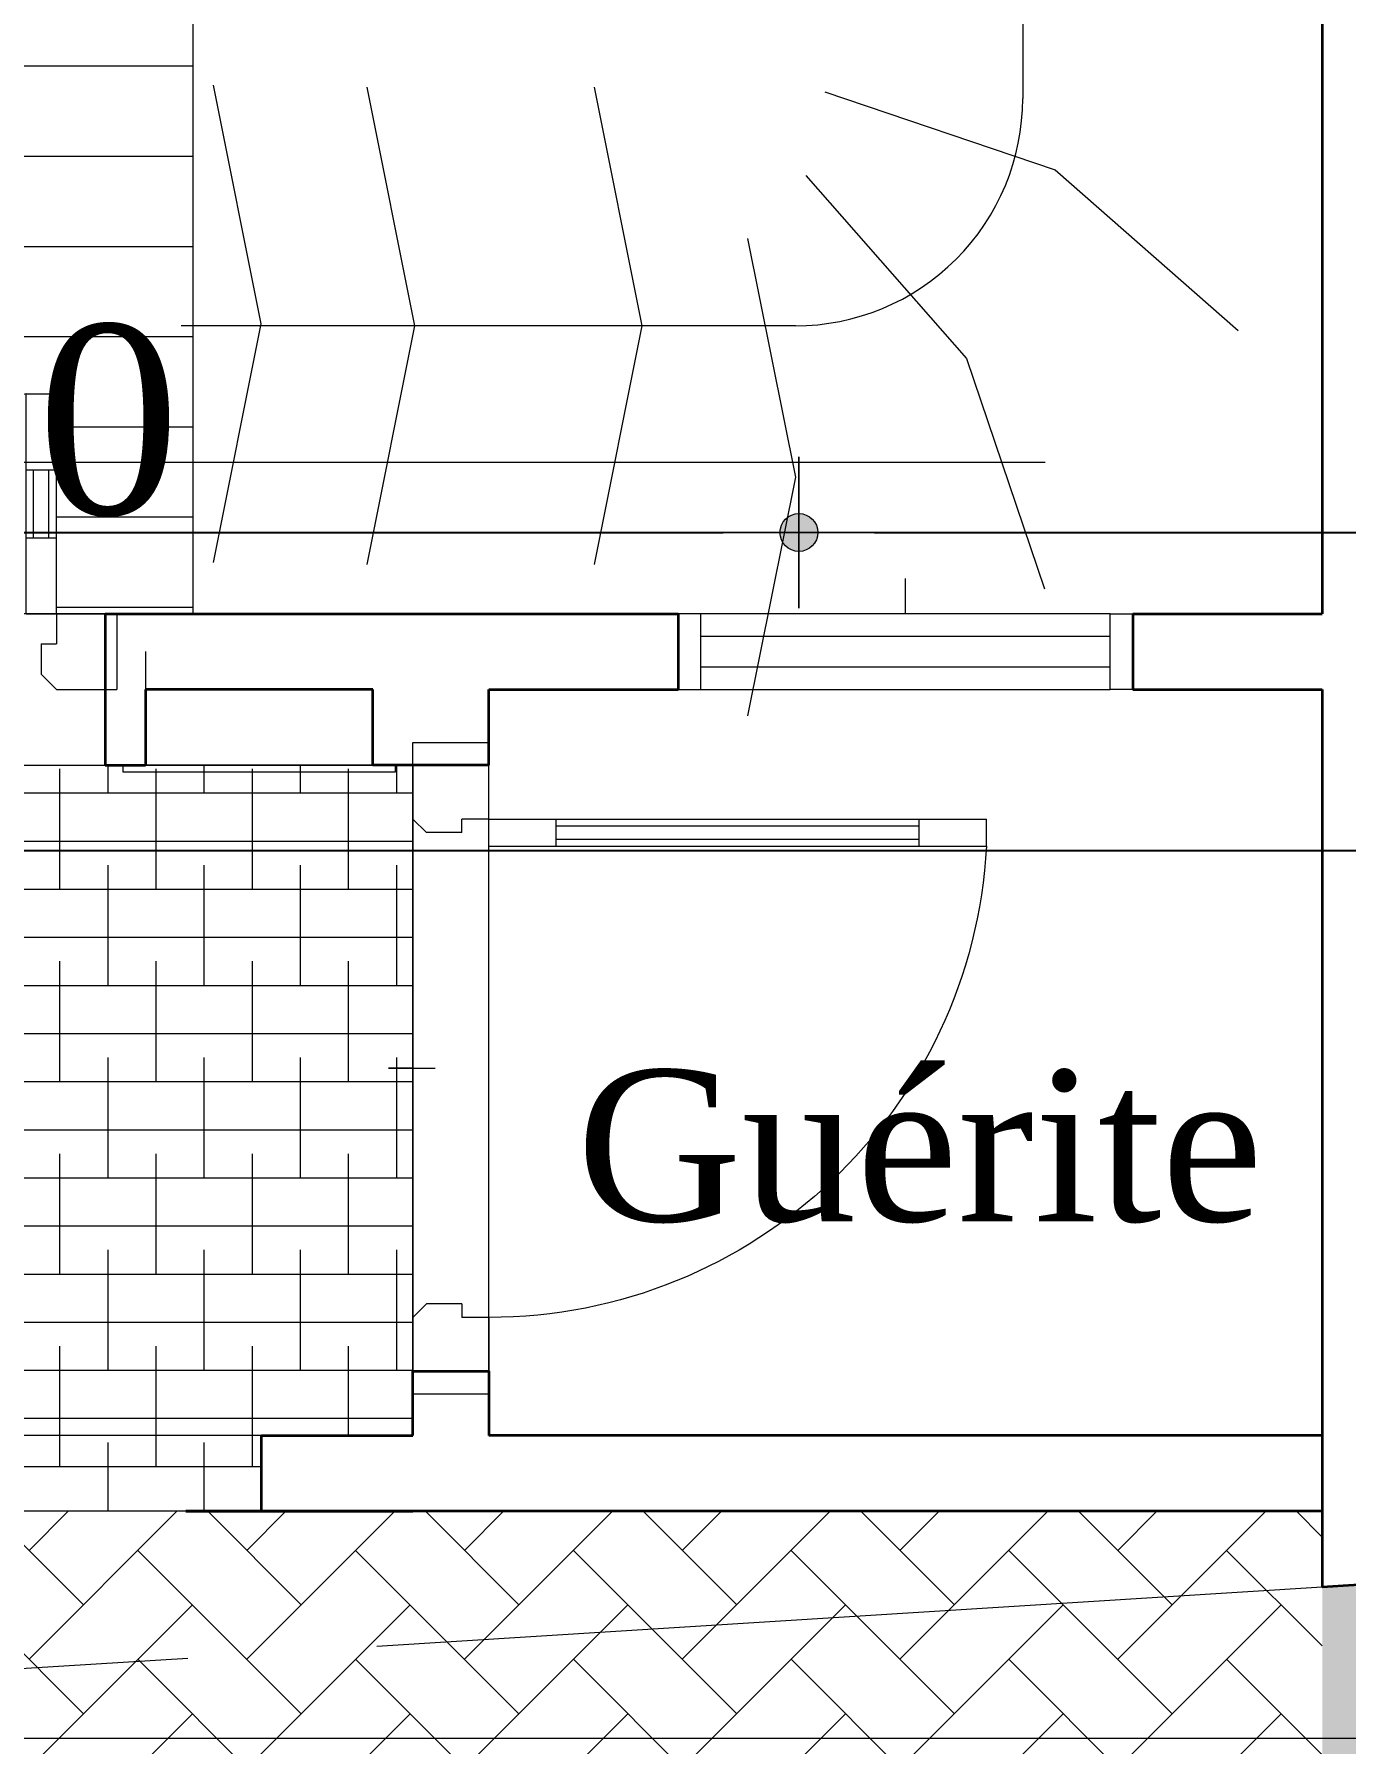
# Model space of a CAD drawing. Header units: metres. Extents: x 0 to 4415, y 1197 to 2590.
# Drawn here: x 1915.603 to 1917.334, y 1309.721 to 1311.978 of the extents above; entities that cross this region are included whole.
import ezdxf

# ---------------------------------------------------------------- set-up
doc = ezdxf.new("R2010")
doc.units = ezdxf.units.M
for name, pattern in [('AXES', [2, 1.25, -0.25, 0.25, -0.25]), ('CACHE2', [4.762499999999999, 3.175, -1.5875]), ('CONTINU', [0])]:
    doc.linetypes.add(name, pattern=pattern)
doc.layers.get('DEFPOINTS').update_dxf_attribs({"lineweight": 5})
doc.layers.add('00-axe', color=7, linetype='AXES', lineweight=5, true_color=0xdb0000)
for name, color, linetype, lineweight in [('00-cote', 7, 'CONTINU', 20), ('00-Menuiserie', 152, 'CONTINU', 5), ('00-texte', 7, 'Continuous', 13), ('caché', 20, 'CACHE2', 13), ('Façade 02', 41, 'Continuous', 35), ('gris', 251, 'Continuous', 9), ('MENUISERIE', 152, 'Continuous', 13), ('vue', 7, 'Continuous', 5)]:
    doc.layers.add(name, color=color, linetype=linetype, lineweight=lineweight)
doc.styles.add('style1', font='romantic.ttf')
doc.styles.add('WALIDcotat', font='times.ttf')
doc.dimstyles.new('walid 100', dxfattribs={"dimscale": 0, "dimtxt": 0.25, "dimasz": 0.1, "dimexe": 1.25, "dimexo": 0.625, "dimgap": 0.02, "dimtad": 1, "dimdec": 0, "dimlfac": 100, "dimrnd": 5, "dimtxsty": 'WALIDcotat', "dimblk": 'COTE', "dimcen": 2.5, "dimse1": 1, "dimse2": 1, "dimclrd": 256, "dimclrt": 256, "dimadec": 0, "dimazin": 0, "dimtfac": 1, "dimtdec": 0, "dimtix": 1, "dimtmove": 2, "dimatfit": 3, "dimldrblk": 'COTE', "dimfxl": 1.25, "dimarcsym": 0})

# ---------------------------------------------------------------- blocks, each defined once
blk = doc.blocks.new('*U50')
at = {"layer": 'gris'}
blk.add_lwpolyline([(-0.03149999999959618, 0.3150000000005093), (0.03150000000027831, 2.273736754432321e-13), (-0.03150000000005093, -0.3150000000002819)], dxfattribs=at)
blk = doc.blocks.new('*U51')
at = {"layer": '00-Menuiserie', "color": 0, "linetype": 'ByBlock', "lineweight": -2, "transparency": 16777216}
for p, rotation in [((1371.136731284196, 1293.800742664518), 90.00000000000004), ((1371.143993986089, 1293.53084743698), 60.00000000000001), ((1371.015336056659, 1293.293479962625), 30.00000000000001)]:
    blk.add_blockref('*U50', p, dxfattribs=dict(at, rotation=rotation))
blk.add_blockref('*U50', (1370.785231284197, 1293.152242664516), dxfattribs=at)
blk = doc.blocks.new('P120 G')
for p, q in [((-1.01999999999996, 0.1000000000000227), (-1.019999999999959, 0.8497662054602362)), ((-0.9799999999999957, 0.8497662054602362), (-1.019999999999959, 0.8497662054602362)), ((-0.9799999999999969, 0.1000000000000227), (-0.9799999999999957, 0.8497662054602362)), ((-0.9799999999999957, 0.7497662054602134), (-1.019999999999959, 0.7497662054602134)), ((-1.00999999999997, 0.2000000000000455), (-1.009999999999968, 0.7497662054602134)), ((-0.9899999999999878, 0.2000000000000455), (-0.9899999999999866, 0.7497662054602134)), ((-0.02000000000000457, 0.1000000000000227), (-0.01999999999989088, 0.3899999999999437)), ((-0.01999999999989088, 0.3899999999999437), (0.02000000000007274, 0.3899999999999437)), ((0.01999999999995905, 0.1000000000000227), (0.02000000000007274, 0.3899999999999437)), ((-0.02000000000000457, 0.289999999999921), (0.02000000000007274, 0.289999999999921)), ((-0.01000000000001366, 0.2000000000000455), (-0.009999999999899978, 0.289999999999921)), ((0.009999999999968145, 0.2000000000000455), (0.01000000000008183, 0.289999999999921)), ((-0.9799999999999969, 0.2000000000000455), (-1.01999999999996, 0.2000000000000455)), ((-0.02000000000000457, 0.2000000000000455), (0.01999999999995905, 0.2000000000000455)), ((-1.100000000000001, 0.1000000000000227), (-1.100000000000001, 0)), ((-0.9799999999999969, 0.1000000000000227), (-1.100000000000001, 0.1000000000000227)), ((-1.01999999999996, 0.1000000000000227), (-1.01999999999996, 0.06000000000005912)), ((-0.1700000000000387, 0.1000000000013479), (-0.3538950042111196, 0.1000000000013479)), ((-0.2700000000000614, 0.1000000000013479), (-0.2700000000000614, 1.325162202192587e-12)), ((-0.2699999999999619, 0.1000000000000227), (-0.2699999999999619, 0.06000000000005912)), ((-0.02000000000000457, 0.1000000000000227), (0.09999999999999998, 0.1000000000000227)), ((0.01999999999995905, 0.1000000000000227), (0.01999999999995905, 0.06000000000005912)), ((0.09999999999999998, 0.1000000000000227), (0.09999999999999998, 0)), ((-0.9999999999999787, 0.06000000000005912), (-1.01999999999996, 0.06000000000005912)), ((-0.9999999999999787, 0.06000000000005912), (-0.9999999999999787, 0.0200000000000955)), ((-2.275957200481571e-14, 0.06000000000005912), (0.01999999999995905, 0.06000000000005912)), ((-2.275957200481571e-14, 0.06000000000005912), (-2.275957200481571e-14, 0.01999999999998181)), ((-1.01999999999996, 0), (-1.100000000000001, 0)), ((-0.9999999999999787, 0.0200000000000955), (-1.01999999999996, 0)), ((-2.275957200481571e-14, 0.01999999999998181), (0.01999999999995905, 0)), ((0.01999999999995905, 0), (0.09999999999999998, 0))]:
    blk.add_line(p, q)
at = {"linetype": 'Continuous'}
blk.add_line((-0.2700000000000614, 0.3991400797164779), (-0.2700000000000614, -0.08192573692626226), dxfattribs=at)
for centre, radius, start, end in [((-1.023946047873644, 0.09709556132483617), 0.7539524876720755, 0.2581326107092984, 86.65847511186355), ((0.0349856859192158, 0.08983992593160295), 0.3051548716975021, 100.3807944312685, 178.0919951665739)]:
    blk.add_arc(centre, radius, start, end)
blk = doc.blocks.new('A$C6EC847CB')
for p, q in [((0.9499999032255118, 0.0999999072266746), (0.0499999032314236, 0.0999999072266746)), ((0.9499999032255118, 0.0699999072278388), (0.0499999032314236, 0.0699999072278388)), ((0.0499999032314236, 0.0299999072196897), (0.9499999032255118, 0.0299999072196897)), ((0.0499999032314236, -9.27791461e-08), (0.9499999032255118, -9.27791461e-08))]:
    blk.add_line(p, q)
for points in [[(0.0499999032314236, -9.27791461e-08), (0.0499999032314236, 0.0999999072266746), (-9.67714868e-08, 0.0999999072266746), (-9.67714868e-08, -9.27791461e-08)], [(0.9499999032255118, -9.27791461e-08), (0.9499999032255118, 0.0999999072266746), (0.9999999032284222, 0.0999999072266746), (0.9999999032284222, -9.27791461e-08)]]:
    blk.add_lwpolyline(points, close=True)
at = {"layer": 'DEFPOINTS'}
blk.add_line((0.4999999032284677, 0.0999999072266746), (0.4999999032284677, 0.1464441502014528), dxfattribs=at)
blk = doc.blocks.new('p80execu')
at = {"layer": '00-Menuiserie'}
for p, q in [((0.1011111111113223, 0), (0.02999999999997272, 0)), ((0.1188888888889323, -0.01777777777772371), (0.1011111111113223, 0)), ((0.741111111111195, -0.01777777777772371), (0.7588888888890324, 0)), ((0.7588888888890324, 0), (0.8299999999999272, 0)), ((0.1188888888889323, -0.06444444444434794), (0.1188888888889323, -0.01777777777772371)), ((0.741111111111195, -0.06444444444434794), (0.741111111111195, -0.01777777777772371)), ((0.1011111111113223, -0.1000000000000227), (0.1011111111113223, -0.06444444444434794)), ((0.1188888888889323, -0.06444444444434794), (0.1011111111113223, -0.06444444444434794)), ((0.741111111111195, -0.06444444444434794), (0.7588888888890324, -0.06444444444434794)), ((0.7588888888890324, -0.1000000000000227), (0.7588888888890324, -0.06444444444434794)), ((0.1366666666667697, -0.1000000000000227), (0.02999999999997272, -0.1000000000000227)), ((0.1011111111113223, -0.1000000000000227), (0.1011111111106402, -0.7568161138457299)), ((0.1366666666667697, -0.1000000000000227), (0.1366666666660876, -0.7568161138457299)), ((0.7588888888890324, -0.1000000000000227), (0.8299999999999272, -0.1000000000000227)), ((0.1366666666667697, -0.1888888888888687), (0.1011111111113223, -0.1888888888888687)), ((0.1099999999999, -0.1888888888888687), (0.1099999999994452, -0.667927224956884)), ((0.1277777777777374, -0.1888888888888687), (0.1277777777772826, -0.667927224956884)), ((0.1366666666660876, -0.667927224956884), (0.1011111111106402, -0.667927224956884)), ((0.1366666666660876, -0.7568161138457299), (0.1011111111106402, -0.7568161138457299))]:
    blk.add_line(p, q, dxfattribs=at)
for points in [[(0.02999999999997272, 0), (0, 0), (0, -0.1000000000000227), (0.02999999999997272, -0.1000000000000227)], [(0.8599999999999, 0), (0.8299999999999272, 0), (0.8299999999999272, -0.1000000000000227), (0.8599999999999, -0.1000000000000227)]]:
    blk.add_lwpolyline(points, close=True, dxfattribs=at)
blk.add_arc((0.1011111111108676, -0.09999999999968168), 0.6577777777782375, 273.0985793398036, 359.9999999999674, dxfattribs=at)
at = {"layer": 'DEFPOINTS'}
for p, q in [((0.42999999999995, 0), (0.42999999999995, 0.03233685487110671)), ((0.42999999999995, 0.03233685487110671), (0.42999999999995, -0.02929319886406812)), ((0.8299999999999272, 0), (0.02999999999997272, 0))]:
    blk.add_line(p, q, dxfattribs=at)
blk = doc.blocks.new('COTE')
at = {"ltscale": 0.05}
h = blk.add_hatch(color=256, dxfattribs=at)
edge = h.paths.add_edge_path()
edge.add_arc((0, 0), 0.25, 0, 360)
for p, q in [((0, -1), (0, 1)), ((1, -6.1257422745431e-17), (-1, 6.1257422745431e-17))]:
    blk.add_line(p, q)
blk.add_circle((0, 0), 0.25)
blk = doc.blocks.new('*D318')
at = {"layer": '00-cote', "lineweight": -2, "ltscale": 0.1, "transparency": 16777216}
blk.add_line((1925.384094656721, 1310.899557330894), (1897.281725829501, 1310.899557419799), dxfattribs=at)
at = {"layer": 'DEFPOINTS', "color": 0, "ltscale": 0.1, "transparency": 16777216}
for p in [(1897.181725834242, 1312.398386642481), (1925.484094661463, 1312.398386552944), (1897.181725829501, 1310.899557420116)]:
    blk.add_point(p, dxfattribs=at)
at = {"layer": '00-cote', "lineweight": -2, "ltscale": 0.1, "transparency": 16777216, "xscale": 0.1, "yscale": 0.1, "zscale": 0.1}
for p, rotation in [((1897.181725829501, 1310.899557420116), 179.9999998187384), ((1925.484094656721, 1310.899557330578), 359.9999998187384)]:
    blk.add_blockref('COTE', p, dxfattribs=dict(at, rotation=rotation))
at = {"layer": '00-cote', "ltscale": 0.1, "transparency": 16777216, "insert": (1911.332910243576, 1311.046720316947), "char_height": 0.25, "attachment_point": 5, "rotation": 359.9999998187384, "style": 'WALIDcotat'}
blk.add_mtext('2830', dxfattribs=at)
blk = doc.blocks.new('*D324')
at = {"layer": '00-cote', "lineweight": -2, "ltscale": 0.1, "transparency": 16777216}
blk.add_line((1914.512341992173, 1311.319805245152), (1916.512341992174, 1311.319805245152), dxfattribs=at)
at = {"layer": 'DEFPOINTS', "color": 0, "ltscale": 0.1, "transparency": 16777216}
for p in [(1914.412341992173, 1314.234046020873), (1916.612341992173, 1314.234046020862), (1916.612341992173, 1311.319805245152)]:
    blk.add_point(p, dxfattribs=at)
at = {"layer": '00-cote', "lineweight": -2, "ltscale": 0.1, "transparency": 16777216, "xscale": 0.1, "yscale": 0.1, "zscale": 0.1, "rotation": 180}
blk.add_blockref('COTE', (1914.412341992173, 1311.319805245152), dxfattribs=at)
at = {"layer": '00-cote', "lineweight": -2, "ltscale": 0.1, "transparency": 16777216, "xscale": 0.1, "yscale": 0.1, "zscale": 0.1}
blk.add_blockref('COTE', (1916.612341992173, 1311.319805245152), dxfattribs=at)
at = {"layer": '00-cote', "ltscale": 0.1, "transparency": 16777216, "insert": (1915.512341992173, 1311.466968186752), "char_height": 0.25, "attachment_point": 5, "style": 'WALIDcotat'}
blk.add_mtext('220', dxfattribs=at)
blk = doc.blocks.new('*D325')
at = {"layer": '00-cote', "lineweight": -2, "ltscale": 0.1, "transparency": 16777216}
blk.add_line((1916.712341992173, 1311.319805245152), (1921.23235650431, 1311.319805245152), dxfattribs=at)
at = {"layer": 'DEFPOINTS', "color": 0, "ltscale": 0.1, "transparency": 16777216}
for p in [(1916.612341992173, 1314.234046020862), (1921.33235650431, 1314.233989701577), (1921.33235650431, 1311.319805245152)]:
    blk.add_point(p, dxfattribs=at)
at = {"layer": '00-cote', "lineweight": -2, "ltscale": 0.1, "transparency": 16777216, "xscale": 0.1, "yscale": 0.1, "zscale": 0.1, "rotation": 180}
blk.add_blockref('COTE', (1916.612341992173, 1311.319805245152), dxfattribs=at)
at = {"layer": '00-cote', "lineweight": -2, "ltscale": 0.1, "transparency": 16777216, "xscale": 0.1, "yscale": 0.1, "zscale": 0.1}
blk.add_blockref('COTE', (1921.33235650431, 1311.319805245152), dxfattribs=at)
at = {"layer": '00-cote', "ltscale": 0.1, "transparency": 16777216, "insert": (1918.972349248242, 1311.467328677019), "char_height": 0.25, "attachment_point": 5, "style": 'WALIDcotat'}
blk.add_mtext('470', dxfattribs=at)

msp = doc.modelspace()

# ---------------------------------------------------------------- hatches: boundary and pattern name
at = {"layer": 'gris'}
h = msp.add_hatch(dxfattribs=at)
h.set_pattern_fill('AR-HBONE', color=256, scale=0.001, angle=-1.272221872585407e-14)
h.set_pattern_definition([(44.99999999999999, (831.6472330621518, 18.24039337280055), (4.940330884061245e-17, 0.1436840979371065), [0.3048, -0.1016]), (135, (831.7190750621517, 18.31223537280061), (4.940330884061245e-17, 0.1436840979371065), [0.3048, -0.1016])])
h.paths.add_polyline_path([(1930.712496006902, 1325.907158475046), (1929.712302923635, 1325.907158475046), (1929.469762188898, 1313.665418017346), (1926.416377016529, 1310.483440287415), (1917.303041842912, 1309.927843336774), (1917.303041842912, 1308.91882759823), (1926.856770930224, 1309.498081051049), (1930.461890280996, 1313.255029107163)])
h = msp.add_hatch(dxfattribs=at)
h.set_pattern_fill('GRATE', color=256, scale=0.15, angle=-1.272221872585407e-14)
h.set_pattern_definition([(360, (545.7909603777348, 18.4403933728006), (2.916190190469635e-17, 0.1190625), []), (90, (545.7909603777348, 18.4403933728006), (-0.47625, 1.458095095234817e-16), [])])
edge = h.paths.add_edge_path()
edge.add_line((1915.812341992173, 1311.992636037317), (1915.79698969109, 1311.992636037317))
edge.add_line((1915.79698969109, 1311.992636037317), (1915.79698969109, 1312.112636037316))
edge.add_line((1915.79698969109, 1312.112636037316), (1914.412341992175, 1312.112636037317))
edge.add_line((1914.412341992175, 1312.112636037317), (1914.412341992178, 1311.212636037317))
edge.add_line((1914.412341992178, 1311.212636037317), (1914.512341992172, 1311.212636037317))
edge.add_line((1914.512341992172, 1311.212636037317), (1914.592341992172, 1311.212636037317))
edge.add_line((1914.592341992172, 1311.212636037317), (1914.592341992172, 1311.962402242777))
edge.add_line((1914.592341992172, 1311.962402242777), (1914.632341992172, 1311.962402242777))
edge.add_arc((1914.588395944299, 1311.209731598641), 0.7539524876720468, 0.2224463662925018, 86.65847511187218, ccw=False)
edge.add_arc((1915.647327678091, 1311.202475963248), 0.3051548716974019, 100.38079443123951, 178.0877277744783, ccw=False)
edge.add_line((1915.592341992172, 1311.502636037317), (1915.632341992172, 1311.502636037317))
edge.add_line((1915.632341992172, 1311.502636037317), (1915.632341992172, 1311.212636037317))
edge.add_line((1915.632341992172, 1311.212636037317), (1915.712341992172, 1311.212636037317))
edge.add_line((1915.712341992172, 1311.212636037317), (1915.812341992173, 1311.212636037317))
edge.add_line((1915.812341992173, 1311.212636037317), (1915.812341992173, 1311.992636037317))
h = msp.add_hatch(dxfattribs=at)
h.set_pattern_fill('ANSI38', color=256, scale=0.02, angle=315)
h.set_pattern_definition([(0, (0.3499999999776264, -136.1889775843215), (2.081668171172169e-17, 0.0635), []), (90, (0.3499999999776264, -136.1889775843215), (-0.06349999999999995, 0.127), [0.15875, -0.09525])])
h.paths.add_polyline_path([(1915.903041842912, 1310.027843336774), (1915.903041842913, 1310.127843336774), (1916.10304184307, 1310.127843336775), (1916.10304184307, 1311.012636037315), (1914.416180831172, 1311.012636037315), (1914.408503153173, 1310.027843336775)])
h = msp.add_hatch(dxfattribs=at)
h.set_pattern_fill('AR-HBONE', color=256, scale=0.001)
h.set_pattern_definition([(45, (-0.0001932272180056316, -134.9111338505897), (1.4210854715202e-17, 0.1436840979371065), [0.3048, -0.1016]), (135, (0.07164877278199437, -134.8392918505897), (1.4210854715202e-17, 0.1436840979371065), [0.3048, -0.1016])])
edge = h.paths.add_edge_path()
edge.add_line((1917.302848615694, 1310.027843336774), (1914.062160321579, 1310.027843336774))
edge.add_line((1914.062160321579, 1310.027843336774), (1914.062160321579, 1308.903633065888))
edge.add_arc((1913.862160321579, 1308.903633065888), 0.2000000000000455, -86.53033925567138, 0, ccw=False)
edge.add_line((1913.87426432133, 1308.703999668908), (1917.514952615446, 1308.924738737991))
edge.add_arc((1917.502848615694, 1309.124372134971), 0.1999999999999327, 180, 273.46966074439365, ccw=False)
edge.add_line((1917.302848615694, 1309.124372134971), (1917.302848615694, 1310.027843336774))

# ---------------------------------------------------------------- linework, layer by layer
at = {"layer": '00-axe'}
msp.add_line((1917.303041842912, 1309.927843336774), (1914.062341992192, 1309.724176664286), dxfattribs=at)
msp.add_lwpolyline([(1916.212341842308, 1315.384807938586), (1916.212335071661, 1313.505138780813, 0.1989127465976605), (1916.24162424482, 1313.434427895178), (1916.87840248877, 1312.797646972628, -0.1989118207647855), (1916.90769166193, 1312.726936443231), (1916.907691661932, 1311.892636037317, -0.4142135623736528), (1916.607691661933, 1311.592636037316), (1915.79698969109, 1311.592636037316)], format="xyb", dxfattribs=at)
at = {"layer": '00-Menuiserie'}
for p, q in [((1915.812341992173, 1312.012636037316), (1915.812341992173, 1311.212636037317)), ((1915.69698969109, 1311.212636037317), (1914.512341992172, 1311.212636037317))]:
    msp.add_line(p, q, dxfattribs=at)
for points in [[(1915.750015767001, 1311.162636037317), (1915.750015767001, 1311.012636037316), (1916.050015767001, 1311.012636037316), (1916.050015767001, 1311.112636037317), (1915.750015767001, 1311.112636037317)], [(1916.103041843069, 1310.212636037317), (1916.103041842912, 1310.127843336774)]]:
    msp.add_lwpolyline(points, dxfattribs=at)
msp.add_lwpolyline([(1915.720015767001, 1311.003886037316), (1916.080015767001, 1311.003886037316), (1916.080015767001, 1311.012636037316), (1915.720015767001, 1311.012636037316)], close=True, dxfattribs=at)
at = {"layer": 'caché', "linetype": 'CACHE2'}
msp.add_line((1915.903041842912, 1310.027843336774), (1914.062341992192, 1310.027843336774), dxfattribs=at)
for points in [[(1917.603041842912, 1309.727843336774), (1913.762346701728, 1309.727843336774), (1913.762346701728, 1311.412636037317), (1917.603041842912, 1311.412636037317)], [(1914.06234199219, 1311.012636037311), (1916.103041842912, 1311.012636037313), (1916.103041842912, 1310.127843336774), (1914.06234199219, 1310.127843336772)]]:
    msp.add_lwpolyline(points, close=True, dxfattribs=at)
at = {"layer": 'Façade 02'}
for p, q in [((1917.303041842913, 1314.234047438219), (1917.303041842912, 1311.212636037317)), ((1915.69698969109, 1311.212636037317), (1916.453041842912, 1311.212636037317)), ((1915.69698969109, 1311.212636037317), (1915.69698969109, 1311.012636037316)), ((1916.453041842912, 1311.212636037317), (1916.453041842912, 1311.112636037311)), ((1917.053041842912, 1311.212636037317), (1917.303041842912, 1311.212636037317)), ((1917.053041842912, 1311.212636037317), (1917.053041842912, 1311.112636037311)), ((1916.050015767001, 1311.112636037317), (1915.750015767001, 1311.112636037317)), ((1915.750015767001, 1311.112636037317), (1915.750015767001, 1311.012636037317)), ((1916.050015767001, 1311.012636037317), (1916.050015767001, 1311.112636037317)), ((1916.203041842911, 1311.112636037317), (1916.453041842912, 1311.112636037317)), ((1916.203041842911, 1311.012636037317), (1916.203041842911, 1311.112636037317)), ((1916.203041842911, 1311.112636037317), (1916.347001654607, 1311.112636037317)), ((1917.053041842912, 1311.112636037317), (1917.303041842912, 1311.112636037317)), ((1917.303041842912, 1311.112636037317), (1917.303041842912, 1310.127843336774)), ((1915.69698969109, 1311.012636037316), (1915.750015767001, 1311.012636037317)), ((1916.203041842911, 1311.012636037317), (1916.050015767001, 1311.012636037317)), ((1926.416377016529, 1310.483440287415), (1917.303041842912, 1309.927843336774)), ((1915.903041842912, 1310.027843336774), (1915.903041842912, 1310.127843336774)), ((1915.903041842912, 1310.127843336774), (1916.103041842912, 1310.127843336774)), ((1917.303041842912, 1310.127843336774), (1916.203041842911, 1310.127843336774)), ((1917.303041842912, 1310.127843336774), (1917.303041842912, 1309.927843336774)), ((1917.303041842912, 1310.027843336774), (1915.803041842912, 1310.027843336774)), ((1915.803041842912, 1310.027843336774), (1916.103041842912, 1310.027843336774)), ((1916.103041842912, 1310.027843336774), (1915.903041842912, 1310.027843336774))]:
    msp.add_line(p, q, dxfattribs=at)
msp.add_lwpolyline([(1916.103041842912, 1310.127843336774), (1916.103041843069, 1310.212636037317), (1916.203041843069, 1310.212636037317), (1916.203041843069, 1310.127843336774)], dxfattribs=at)
at = {"layer": 'gris'}
for points in [[(1915.83938538191, 1311.910289177328), (1915.90238538191, 1311.595289177327), (1915.839385381909, 1311.280289177327)], [(1916.042038521921, 1311.907636037316), (1916.105038521921, 1311.592636037316), (1916.04203852192, 1311.277636037316)], [(1916.342038521921, 1311.907636037316), (1916.405038521921, 1311.592636037316), (1916.34203852192, 1311.277636037316)]]:
    msp.add_lwpolyline(points, dxfattribs=at)
at = {"layer": 'vue'}
msp.add_line((1916.203041842911, 1310.127843336774), (1916.203041842911, 1311.012636037317), dxfattribs=at)

# ---------------------------------------------------------------- block references
at = {"layer": '00-Menuiserie'}
for name, p in [('*U51', (545.7909603777348, 18.24039337280055)), ('P120 G', (1915.612341992172, 1311.112636037317))]:
    msp.add_blockref(name, p, dxfattribs=at)
at = {"layer": '00-Menuiserie', "xscale": 0.6}
msp.add_blockref('A$C6EC847CB', (1916.453041900975, 1311.11263613009), dxfattribs=at)
at = {"layer": 'MENUISERIE', "xscale": -1, "rotation": 90}
msp.add_blockref('p80execu', (1916.10304184307, 1311.042636037317), dxfattribs=at)

# ---------------------------------------------------------------- texts
at = {"layer": '00-texte', "insert": (1916.318815976963, 1310.407731253837), "char_height": 0.2, "width": 3.912949178270742, "attachment_point": 7, "style": 'style1'}
msp.add_mtext('Guérite ', dxfattribs=at)

# ---------------------------------------------------------------- dimensions: what is measured, and where the dimension line sits
at = {"layer": '00-cote', "ltscale": 0.1}
for base, p1, p2, picture, middle in [((1916.612341992173, 1311.319805245152), (1914.412341992173, 1314.234046020873), (1916.612341992173, 1314.234046020862), '*D324', (1915.512341992173, 1311.466968186752)), ((1921.33235650431, 1311.319805245152), (1916.612341992173, 1314.234046020862), (1921.33235650431, 1314.233989701577), '*D325', (1918.972349248242, 1311.467328677019))]:
    dim = msp.add_linear_dim(base=base, p1=p1, p2=p2, angle=180, dimstyle='walid 100', override={"dimscale": 1, "dimfxl": 0}, dxfattribs=at)
    dim.commit()
    dim.dimension.update_dxf_attribs({"geometry": picture, "text_midpoint": middle})
dim = msp.add_aligned_dim(p1=(1925.484094661463, 1312.398386552944), p2=(1897.181725834242, 1312.398386642481), distance=1.498829222364975, dimstyle='walid 100', override={"dimscale": 1, "dimfxl": 0}, dxfattribs=at)
dim.commit()
dim.dimension.update_dxf_attribs({"geometry": '*D318', "text_midpoint": (1911.332910243576, 1311.046720316947)})

doc.saveas('drawing.dxf')
